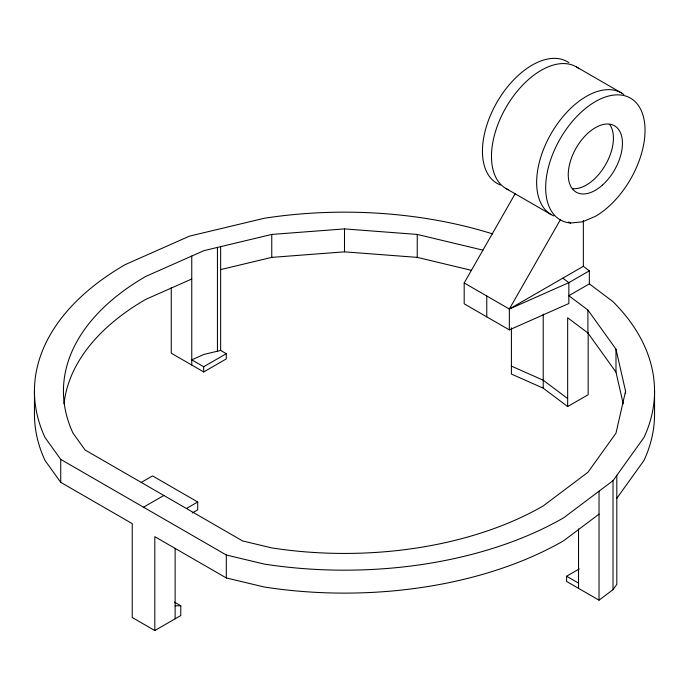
<?xml version="1.0" encoding="UTF-8"?>
<svg xmlns="http://www.w3.org/2000/svg" width="689" height="689" viewBox="0 0 689 689"><rect width="100%" height="100%" fill="white"/><g stroke="black" fill="none" stroke-linecap="round" stroke-linejoin="round"><path stroke-width="1.03" d="M583.35 220.342L583.35 266.307L589.345 270.82L589.345 283.859L568.838 295.693L587.906 310.033L615.983 349.168L625.56 391.171L615.983 433.166L587.906 472.301L543.242 505.907A281.06 162.268 0 0 1 271.759 547.91L242.597 540.934L85.091 450.003L73.017 433.166A281.06 162.268 0 0 1 145.758 276.427L203.97 250.641L271.759 234.432L344.5 228.903L417.241 234.432L482.946 250.141M562.835 278.149L568.838 282.662L568.838 303.522L509.343 329.893L464.188 303.815L464.188 282.955L515.251 193.583M509.343 329.893L509.343 309.034L560.415 219.653M492.695 233.933A310.05 179.002 0 0 0 264.257 218.267L189.475 236.146L125.26 264.593A310.05 179.002 0 0 0 45.018 437.498L60.727 459.399L226.311 554.998L264.257 564.076A310.05 179.002 0 0 0 563.74 517.749L613.012 480.672L643.982 437.498A310.05 179.002 0 0 0 613.012 301.67L589.345 283.859M616.81 498.319L643.982 460.441A310.05 179.002 0 0 0 654.55 414.115L654.55 391.171M579.234 568.933L566.582 576.237L566.582 581.447L599.034 600.179L613.012 589.663L616.81 584.375L616.81 475.376M599.034 514.132L563.74 540.693A310.05 179.002 0 0 1 264.257 587.019L226.311 577.95L154.81 536.671L154.81 630.538L132.228 617.499L132.228 523.631L60.727 482.352L45.018 460.441A310.05 179.002 0 0 1 34.45 414.115L34.45 391.171M226.293 353.69L220.644 350.434L203.97 354.422L191.757 359.83L203.711 366.729L226.293 353.69L226.293 358.909L203.711 371.948L171.26 353.207L171.26 287.597M141.262 482.429L152.553 475.91L197.717 501.988L197.717 509.808L192.3 512.943M143.519 507.199L163.844 495.469M464.188 282.955L509.343 309.034L583.35 266.307M589.345 270.82L568.838 282.662L509.343 309.034M186.426 508.508L197.717 501.988M154.81 630.538L180.785 615.544L180.785 605.769L174.455 602.117M511.402 327.818L511.402 374.067L543.216 388.174L567.658 406.553L588.165 394.711L588.165 332.658M191.757 278.993L145.758 299.37A281.06 162.268 0 0 0 64.008 403.806M220.644 269.597L271.759 257.376L344.5 251.847L417.241 257.376L471.474 270.346M570.509 223.012L582.498 221.824L595.356 216.355A70.261 40.565 -60 0 0 642.036 112.41A70.261 40.565 -60 0 0 563.421 133.477A70.261 40.565 -60 0 0 570.509 223.012L568.709 221.97M175.135 605.769L180.785 605.769M511.402 366.109L543.216 380.216L567.658 398.587M576.288 66.85L621.452 92.929M506.027 188.545L551.191 214.615M566.582 576.237L578.536 583.135M623.226 403.875L615.983 372.12L587.906 332.985L567.658 317.758L567.658 406.553M625.56 391.171L625.56 393.255M615.983 349.168L615.983 372.12M613.012 480.672L613.012 589.663M599.034 491.188L599.034 600.179M587.906 310.033L587.906 332.985M578.536 528.894L578.536 588.346M543.216 314.115L543.216 388.174M486.761 295.994L486.761 316.854M417.241 234.432L417.241 257.376M344.5 228.903L344.5 251.847M271.759 234.432L271.759 257.376M226.311 554.998L226.311 577.95M220.644 246.653L220.644 350.434M217.448 247.42L217.448 351.192M203.711 366.729L203.711 371.948M191.757 256.05L191.757 365.041M175.135 548.332L175.135 618.808M60.727 459.399L60.727 482.352M500.49 184.979A70.261 40.565 -60 0 1 496.166 103.66A70.261 40.565 -60 0 1 568.873 62.665M508.611 189.828A70.261 40.565 -60 0 1 506.027 107.415A70.261 40.565 -60 0 1 578.691 68.444M609.791 124.58A38.326 22.126 -60 0 1 605.485 164.835A38.326 22.126 -60 0 1 572.774 188.691M553.775 215.907A70.261 40.565 -60 0 1 551.191 133.494A70.261 40.565 -60 0 1 623.855 94.522M602.367 185.16A38.326 22.126 -60 0 0 614.51 125.803A38.326 22.126 -60 0 0 569.174 165.997A38.326 22.126 -60 0 0 602.367 185.16"/></g></svg>
